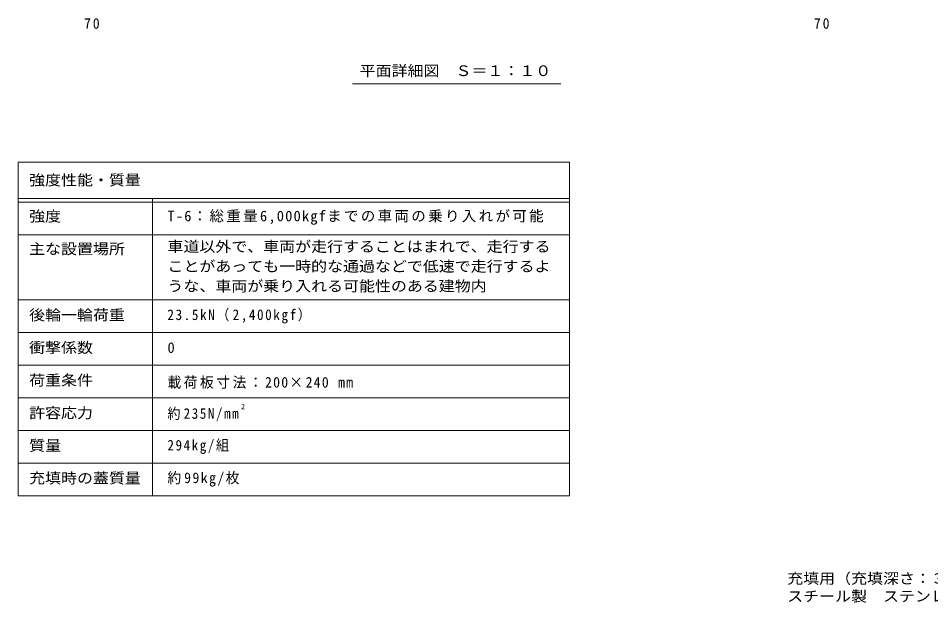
# Model space of a CAD drawing. Units: millimetres at full size, sheet at 1:10; details may follow other scales. Extents: x -2686 to 2752, y -1962 to 1894.
# Drawn here: x -2620 to -104, y -1962 to -349 of the extents above; entities that cross this region are included whole.
import ezdxf
from ezdxf.enums import TextEntityAlignment as Align

# ---------------------------------------------------------------- set-up
doc = ezdxf.new("R2010")
doc.units = ezdxf.units.MM
doc.header["$LTSCALE"] = 10
for name, color, linetype, lineweight in [('0-4_その他', 7, 'Continuous', 9), ('0-F_092', 7, 'Continuous', 9), ('F-5_F-5ﾚｲﾔ', 7, 'Continuous', 9), ('F-F_F-Fﾚｲﾔ', 2, 'Continuous', 9)]:
    doc.layers.add(name, color=color, linetype=linetype, lineweight=lineweight)
doc.styles.add('ＭＳ ゴシック', font='')
doc.styles.get('ＭＳ ゴシック').set_extended_font_data('MS Gothic')

msp = doc.modelspace()

# ---------------------------------------------------------------- linework, layer by layer
at = {"layer": '0-4_その他'}
msp.add_line((-1123.85, -530.11), (-1698.85, -530.11), dxfattribs=at)
at = {"layer": 'F-5_F-5ﾚｲﾔ'}
for p, q in [((-1100.11, -746.68), (-1100.11, -1666.68)), ((-2620.11, -946.68), (-1100.11, -946.68)), ((-2620.11, -1126.68), (-1100.11, -1126.68))]:
    msp.add_line(p, q, dxfattribs=at)
at = {"layer": 'F-F_F-Fﾚｲﾔ', "color": 7}
for p, q in [((-2620.11, -746.68), (-1100.11, -746.68)), ((-2620.11, -746.68), (-2620.11, -1666.68)), ((-2620.11, -846.68), (-1100.11, -846.68)), ((-2250.11, -846.68), (-2250.11, -1666.68)), ((-2620.11, -856.68), (-1100.11, -856.68)), ((-2620.11, -946.68), (-1100.11, -946.68)), ((-2620.11, -1126.68), (-1100.11, -1126.68)), ((-2620.11, -1216.68), (-1100.11, -1216.68)), ((-2620.11, -1306.68), (-1100.11, -1306.68)), ((-1100.11, -1396.68), (-2620.11, -1396.68)), ((-1100.11, -1486.68), (-2620.11, -1486.68)), ((-1100.11, -1576.68), (-2620.11, -1576.68)), ((-1100.11, -1666.68), (-2620.11, -1666.68))]:
    msp.add_line(p, q, dxfattribs=at)

# ---------------------------------------------------------------- texts
at = {"layer": '0-4_その他', "color": 2, "style": 'ＭＳ ゴシック', "width": 1.1}
msp.add_text('平面詳細図\u3000Ｓ＝１：１０', height=29.33, dxfattribs=at).set_placement((-1678.85, -517.61), align=Align.BOTTOM_LEFT)
at = {"layer": '0-F_092', "color": 2, "char_height": 29.33, "attachment_point": 7, "style": 'ＭＳ ゴシック'}
for insert in [(-2438.7, -378.71), (-426.5, -378.71)]:
    msp.add_mtext('\\T1.27;\\W0.95;70', dxfattribs=dict(at, insert=insert))
at = {"layer": 'F-5_F-5ﾚｲﾔ', "color": 6, "style": 'ＭＳ ゴシック'}
msp.add_text('2', height=14.66, dxfattribs=at).set_placement((-2006.05, -1432.45), align=Align.BOTTOM_LEFT)
at = {"layer": 'F-5_F-5ﾚｲﾔ', "color": 2, "style": 'ＭＳ ゴシック', "width": 1.1}
for s, p in [('充填用（充填深さ：３０ｍｍ）\u3000屋内用\u3000二重蓋\u3000密閉形（防水・防臭形）', (-500.11, -1918.5)), ('スチール製\u3000ステンレス目地\u3000大口径マシンハッチ\u3000Ｗ－６Ｅ－１０００×１８００', (-500.11, -1967.71))]:
    msp.add_text(s, height=29.33, dxfattribs=at).set_placement(p, align=Align.BOTTOM_LEFT)
at = {"layer": 'F-F_F-Fﾚｲﾔ', "style": 'ＭＳ ゴシック', "width": 1.1}
for s, p in [('強度性能・質量', (-2590.11, -819.24)), ('強度', (-2590.11, -919.18)), ('主な設置場所', (-2590.11, -1009.18)), ('車道以外で、車両が走行することはまれで、走行する', (-2208.77, -1002.75)), ('ことがあっても一時的な通過などで低速で走行するよ', (-2208.77, -1057.23)), ('うな、車両が乗り入れる可能性のある建物内', (-2208.77, -1111.71)), ('後輪一輪荷重', (-2590.11, -1191.68)), ('衝撃係数', (-2590.11, -1281.68)), ('荷重条件', (-2590.11, -1371.68)), ('許容応力', (-2590.11, -1461.68)), ('質量', (-2590.11, -1551.68)), ('充填時の蓋質量', (-2590.11, -1641.68))]:
    msp.add_text(s, height=29.33, dxfattribs=at).set_placement(p, align=Align.BOTTOM_LEFT)
at = {"layer": 'F-F_F-Fﾚｲﾔ', "style": 'ＭＳ ゴシック'}
msp.add_text('0', height=29.33, dxfattribs=at).set_placement((-2208.77, -1281.68), align=Align.BOTTOM_LEFT)
at = {"layer": 'F-F_F-Fﾚｲﾔ', "char_height": 29.33, "attachment_point": 7, "style": 'ＭＳ ゴシック'}
for s, insert in [('\\T1.16;T-6：総重量6,000kgfまでの車両の乗り入れが可能', (-2208.77, -919.18)), ('\\T1.25;\\W0.9;23.5kN（2,400kgf）', (-2208.77, -1191.68)), ('\\T1.18;\\W0.95;載荷板寸法：200×240\\~mm', (-2208.77, -1371.68)), ('\\T1.24;\\W0.9;約235N/mm', (-2208.77, -1461.68)), ('\\T1.24;\\W0.9;294kg/組', (-2208.77, -1551.68)), ('\\T1.21;\\W0.95;約99kg/枚', (-2208.77, -1641.68))]:
    msp.add_mtext(s, dxfattribs=dict(at, insert=insert))

doc.saveas('drawing.dxf')
